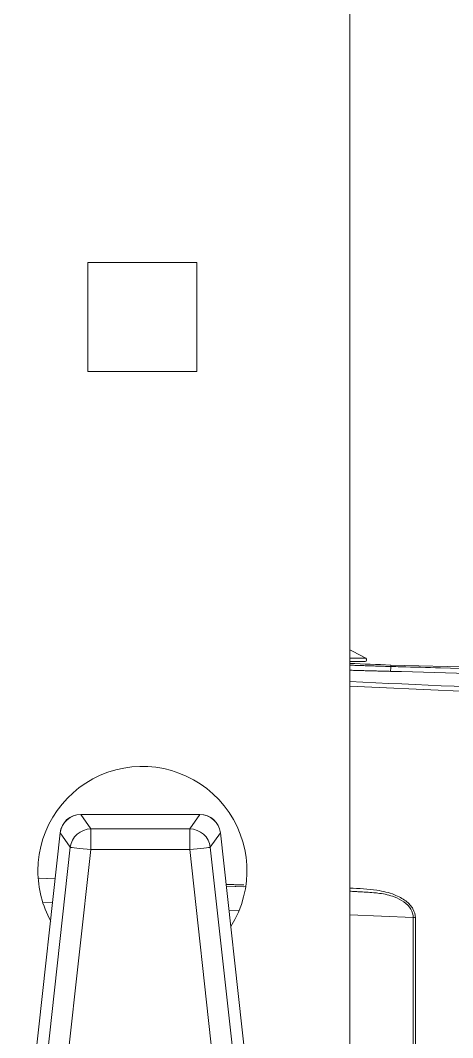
# Model space of a CAD drawing. Extents: x 2 to 136, y 1 to 99.
# Drawn here: x 103.787 to 105.09, y 47.537 to 50.604 of the extents above; entities that cross this region are included whole.
import ezdxf

# ---------------------------------------------------------------- set-up
doc = ezdxf.new("R2010")
doc.units = 0
doc.header["$MEASUREMENT"] = 0
doc.linetypes.add('SLD-Solid', pattern=[0])
doc.layers.add('OBJECT', color=7, linetype='CONTINUOUS')

msp = doc.modelspace()

# ---------------------------------------------------------------- linework, layer by layer
at = {"layer": 'OBJECT', "linetype": 'SLD-Solid', "lineweight": 15}
for p, q in [((104.7794, 44.4974), (104.7794, 53.47)), ((104.3184, 49.874), (103.9904, 49.874)), ((103.9904, 49.874), (103.9904, 49.546)), ((104.3184, 49.546), (104.3184, 49.874)), ((103.9904, 49.546), (104.3184, 49.546)), ((104.8282, 48.681), (104.7794, 48.681)), ((104.8255, 48.6717), (104.7794, 48.6717)), ((109.1457, 48.5495), (104.903, 48.6606)), ((104.903, 48.6562), (104.903, 48.6606)), ((104.3275, 48.2105), (103.9687, 48.2105)), ((103.9687, 48.2105), (103.9687, 48.2103)), ((103.9687, 48.2103), (103.9991, 48.1666)), ((104.3275, 48.2103), (103.9687, 48.2103)), ((104.2971, 48.1666), (104.3275, 48.2103)), ((104.3275, 48.2105), (104.3275, 48.2103)), ((103.9068, 48.1549), (103.7865, 47.0656)), ((103.9066, 48.1549), (103.7875, 47.0757)), ((103.9066, 48.1549), (103.9068, 48.1549)), ((103.9371, 48.1111), (103.9068, 48.1549)), ((103.9991, 48.1666), (104.2971, 48.1666)), ((103.9991, 48.1666), (103.9991, 48.1043)), ((104.2971, 48.1666), (104.2971, 48.1043)), ((104.3895, 48.1549), (104.3591, 48.1111)), ((104.5097, 47.0656), (104.3895, 48.1549)), ((104.3896, 48.1549), (104.3895, 48.1549)), ((104.5087, 47.076), (104.3896, 48.1549)), ((103.8148, 47.003), (103.9371, 48.1111)), ((103.9991, 48.1043), (103.8767, 46.9962)), ((104.2971, 48.1043), (103.9991, 48.1043)), ((104.4195, 46.9962), (104.2971, 48.1043)), ((104.3591, 48.1111), (104.4814, 47.003)), ((103.8401, 48.0185), (103.8913, 48.0163)), ((103.8913, 48.0161), (103.8438, 48.0181)), ((104.4073, 47.9944), (104.4657, 47.9919)), ((104.4594, 47.992), (104.4074, 47.9942)), ((104.812, 47.977), (104.7794, 47.9784)), ((103.8544, 47.9447), (103.8833, 47.9435)), ((104.4153, 47.922), (104.4459, 47.9207)), ((104.7794, 47.9072), (104.9709, 47.8994))]:
    msp.add_line(p, q, dxfattribs=at)
at = {"layer": 'OBJECT', "linetype": 'SLD-Solid', "lineweight": 15, "flags": 128}
for points in [[(104.8282, 48.681), (104.7879, 48.7028), (104.7794, 48.7066)], [(103.9371, 48.1111), (103.939, 48.1109), (103.943, 48.1105), (103.949, 48.1098), (103.9567, 48.109), (103.9659, 48.108), (103.9763, 48.1068), (103.9875, 48.1056), (103.9991, 48.1043)], [(104.2971, 48.1043), (104.3087, 48.1056), (104.3199, 48.1068), (104.3303, 48.108), (104.3395, 48.109), (104.3472, 48.1098), (104.3532, 48.1105), (104.3572, 48.1109), (104.3591, 48.1111)]]:
    msp.add_lwpolyline(points, dxfattribs=at)
at = {"layer": 'OBJECT', "linetype": 'SLD-Solid', "lineweight": 15}
for centre, radius, start, end in [((104.8255, 48.6767), 0.005, 270, 57.4319), ((102.8544, -1.958), 50.66, 87.68235, 87.82233), ((102.1188, 48.7575), 2.7861, 357.6154, 357.9153), ((102.685, 48.7028), 2.2185, 358.418, 358.7947), ((104.9031, 48.6561), 0.0146, 267.6748, 268.5174), ((104.1544, 48.04), 0.315, 327.7754, 180), ((103.9687, 48.148), 0.0625, 90, 173.7), ((103.9691, 48.1476), 0.0627, 90.3105, 173.3016), ((104.3275, 48.148), 0.0625, 6.3, 90), ((104.3271, 48.1476), 0.0627, 6.6984, 89.6895), ((103.9994, 48.1038), 0.0627, 90.3106, 173.3015), ((104.2968, 48.1038), 0.0627, 6.6985, 89.6894), ((104.1544, 48.04), 0.315, 180, 208.766), ((104.9804, 47.9744), 0.0756, 262.7534, 268.1175)]:
    msp.add_arc(centre, radius, start, end, dxfattribs=at)
for points in [[(104.7794, 48.6602), (104.903, 48.6562)], [(104.9025, 48.6416), (104.7794, 48.6449)], [(109.1454, 48.5307), (104.9027, 48.6416)], [(104.4068, 47.999), (104.4602, 47.9979)]]:
    msp.add_open_spline(points, degree=1, dxfattribs=at)
for points, knots in [([(104.903, 48.6562), (104.913, 48.6559), (104.963, 48.6546), (105.1729, 48.6491), (106.0127, 48.6272), (107.3769, 48.5915), (108.5812, 48.5601), (109.1457, 48.5453)], [0, 0, 0, 0, 0.007069, 0.035343, 0.14844, 0.600828, 1, 1, 1, 1]), ([(104.7794, 48.6107), (105.1991, 48.5921), (106.071, 48.5534), (107.3929, 48.4519), (108.293, 48.3537), (108.743, 48.3046)], [0, 0, 0, 0, 0.316932, 0.658466, 1, 1, 1, 1]), ([(108.7413, 48.2902), (108.7314, 48.2913), (108.6817, 48.2971), (108.4731, 48.3212), (107.9561, 48.3779), (107.1595, 48.4532), (106.0478, 48.539), (105.2537, 48.5754), (104.7794, 48.5971)], [0, 0, 0, 0, 0.007548, 0.037738, 0.1585, 0.400076, 0.641653, 1, 1, 1, 1]), ([(104.812, 47.9768), (104.8068, 47.9772), (104.7958, 47.978), (104.7849, 47.9784), (104.7792, 47.9786)], [0, 0, 0, 0, 0.470151, 1, 1, 1, 1]), ([(104.7794, 47.9881), (104.807, 47.9871), (104.8534, 47.9853), (104.9124, 47.9708), (104.95, 47.9506), (104.973, 47.9261), (104.9763, 47.9079), (104.9779, 47.8989)], [0, 0, 0, 0, 0.302179, 0.508817, 0.675604, 0.837912, 1, 1, 1, 1]), ([(104.9709, 47.8994), (104.9709, 47.8994), (104.9709, 47.9079), (104.9656, 47.9252), (104.9451, 47.9471), (104.9227, 47.9586), (104.8965, 47.9678), (104.8769, 47.9716), (104.8443, 47.9753), (104.8271, 47.9761), (104.812, 47.9768)], [0, 0, 0, 0, 0.000011, 0.186263, 0.372495, 0.534266, 0.561751, 0.767838, 0.79602, 1, 1, 1, 1]), ([(104.9709, 47.3202), (104.9709, 47.3202), (104.9709, 47.4282), (104.9708, 47.5819), (104.9708, 47.7693), (104.9709, 47.8575), (104.9709, 47.8994), (104.9709, 47.8994)], [0, 0, 0, 0, 0.000003, 0.497705, 0.748853, 0.999997, 1, 1, 1, 1]), ([(104.9779, 47.8989), (104.9779, 47.8556), (104.978, 47.7692), (104.978, 47.5817), (104.9779, 47.4244), (104.9779, 47.3198)], [0, 0, 0, 0, 0.251148, 0.502295, 1, 1, 1, 1])]:
    msp.add_open_spline(points, degree=3, knots=knots, dxfattribs=at)

doc.saveas('drawing.dxf')
